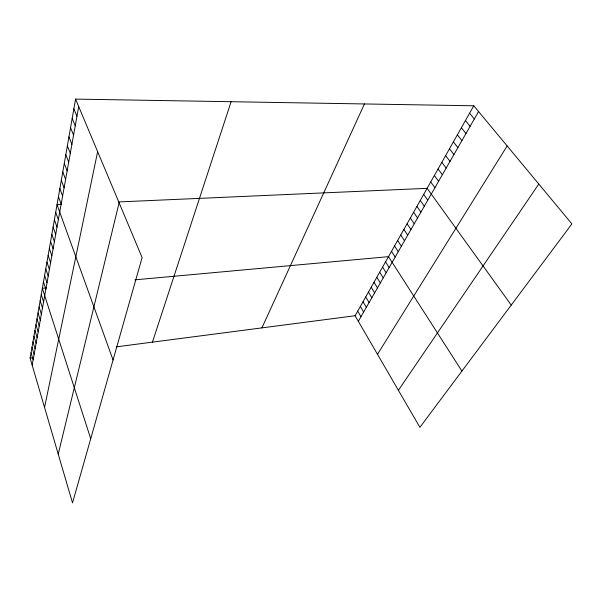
<?xml version="1.0" encoding="UTF-8"?>
<svg xmlns="http://www.w3.org/2000/svg" width="602" height="602" viewBox="0 0 602 602"><rect width="100%" height="100%" fill="white"/><g stroke="black" fill="none" stroke-linecap="round" stroke-linejoin="round"><path stroke-width="0.9" d="M75.574 99.104L142.11 257.566L72.518 502.896L30.1 358.092L75.574 99.104L473.789 105.786L571.9 223.891L419.903 427.33L355.097 315.741L473.789 105.786M32.177 365.173L78.704 106.569M44.556 407.426L97.637 151.659M58.236 454.134L119.098 202.761M152.434 342.147L231.1 101.715M261.93 327.879L364.443 103.95M358.34 321.31L478.575 111.543M377.499 354.307L507.147 145.947M398.396 390.292L538.798 184.039M30.1 358.092L33.584 357.633M116.224 346.865L355.097 315.741M46.64 287.906L42.351 288.298L90.714 438.738M134.916 279.84L388.501 256.655L461.922 371.088M61.713 204.447L57.039 204.65L113.056 359.966M118.707 201.933L427.127 188.328L511.241 305.079M469.59 113.214L474.316 118.978M465.451 120.535L470.117 126.3M461.373 127.752L465.986 133.516M457.354 134.863L461.907 140.627M453.389 141.876L457.889 147.64M449.476 148.792L453.923 154.556M445.623 155.609L450.018 161.374M441.823 162.337L446.157 168.093M438.068 168.966L442.357 174.723M434.373 175.506L438.61 181.262M430.723 181.962L434.915 187.719M423.68 194.431L427.774 200.173M420.271 200.451L424.327 206.193M416.915 206.396L420.918 212.13M413.597 212.265L417.562 217.992M410.323 218.059L414.244 223.778M407.087 223.778L410.963 229.497M403.889 229.43L407.727 235.141M400.736 235.006L404.536 240.717M397.621 240.522L401.383 246.218M394.543 245.962L398.261 251.659M391.503 251.343L395.183 257.024M385.536 261.9L389.14 267.574M382.601 267.092L386.175 272.751M379.704 272.217L383.241 277.868M376.844 277.281L380.344 282.925M374.015 282.285L377.477 287.922M371.216 287.229L374.647 292.858M368.454 292.12L371.848 297.742M365.723 296.952L369.086 302.565M363.021 301.73L366.355 307.329M360.35 306.456L363.646 312.047M357.708 311.121L360.982 316.705M73.873 108.811L76.958 116.276M72.195 118.338L75.242 125.803M70.554 127.684L73.564 135.157M68.944 136.865L71.909 144.329M67.364 145.872L70.291 153.337M65.806 154.722L68.696 162.186M64.286 163.413L67.138 170.878M62.781 171.954L65.603 179.411M61.314 180.344L64.09 187.794M59.861 188.584L62.608 196.026M58.439 196.688L61.156 204.123M55.708 212.25L58.356 219.67M54.398 219.73L57.009 227.135M53.104 227.082L55.693 234.487M51.832 234.321L54.391 241.711M50.583 241.447L53.111 248.822M49.349 248.453L51.847 255.82M48.137 255.353L50.613 262.705M46.948 262.148L49.394 269.493M45.775 268.838L48.19 276.167M44.616 275.423L47.009 282.737M43.479 281.909L45.842 289.208M41.252 294.596L43.57 301.865M40.161 300.797L42.456 308.051M39.085 306.907L41.357 314.146M38.031 312.927L40.274 320.144M36.985 318.857L39.213 326.066M35.962 324.704L38.167 331.89M34.954 330.468L37.128 337.639M33.953 336.149L36.112 343.306M32.967 341.748L35.104 348.889M31.996 347.271L34.118 354.39M31.041 352.719L33.14 359.823"/></g></svg>
